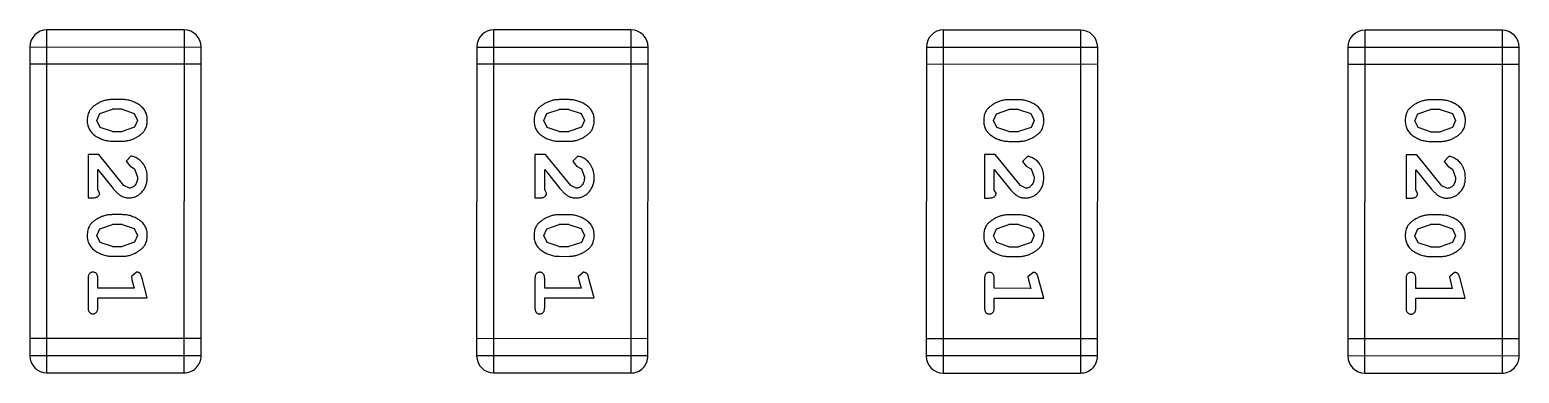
# Model space of a CAD drawing. Header units: inches. Extents: x -29 to 164, y -51 to 83.
# Drawn here: x 122.563 to 125.213, y 19.626 to 20.236 of the extents above; entities that cross this region are included whole.
import ezdxf

# ---------------------------------------------------------------- set-up
doc = ezdxf.new("R2010")
doc.units = ezdxf.units.IN
doc.header["$LTSCALE"] = 1.21
doc.header["$MEASUREMENT"] = 0
doc.layers.get('0').update_dxf_attribs({"linetype": 'CONTINUOUS'})

msp = doc.modelspace()

# ---------------------------------------------------------------- linework, layer by layer
at = {"color": 7, "linetype": 'Continuous'}
for p, q in [((122.593, 19.6264), (122.5931, 20.236)), ((122.837, 20.2359), (122.5931, 20.236)), ((122.837, 20.2359), (122.8368, 19.6263)), ((123.3881, 19.6262), (123.3882, 20.2358)), ((123.632, 20.2358), (123.3882, 20.2358)), ((123.632, 20.2358), (123.6319, 19.6262)), ((124.1881, 19.626), (124.1882, 20.2356)), ((124.432, 20.2356), (124.1882, 20.2356)), ((124.432, 20.2356), (124.4319, 19.626)), ((124.9381, 19.6259), (124.9382, 20.2355)), ((125.182, 20.2354), (124.9382, 20.2355)), ((125.182, 20.2354), (125.1819, 19.6258)), ((122.5626, 20.2055), (122.5625, 19.6569)), ((122.5626, 20.2055), (122.8674, 20.2054)), ((122.8673, 19.6568), (122.8674, 20.2054)), ((123.3577, 20.2053), (123.3576, 19.6567)), ((123.3577, 20.2053), (123.6625, 20.2053)), ((123.6624, 19.6566), (123.6625, 20.2053)), ((124.1577, 20.2052), (124.1576, 19.6565)), ((124.1577, 20.2052), (124.4625, 20.2051)), ((124.4624, 19.6565), (124.4625, 20.2051)), ((124.9077, 20.205), (124.9076, 19.6564)), ((124.9077, 20.205), (125.2125, 20.2049)), ((125.2124, 19.6563), (125.2125, 20.2049)), ((122.8674, 20.175), (122.5626, 20.175)), ((123.6625, 20.1748), (123.3577, 20.1749)), ((124.4625, 20.1746), (124.1577, 20.1747)), ((125.2125, 20.1745), (124.9077, 20.1745)), ((122.682, 20.075), (122.6873, 20.0871)), ((122.6873, 20.0871), (122.7096, 20.0948)), ((122.727, 20.1121), (122.7093, 20.1121)), ((122.7268, 20.0948), (122.7096, 20.0948)), ((122.7268, 20.0948), (122.7485, 20.0875)), ((122.7485, 20.0875), (122.7543, 20.0751)), ((123.4771, 20.0748), (123.4823, 20.087)), ((123.4823, 20.087), (123.5046, 20.0946)), ((123.5221, 20.1119), (123.5044, 20.1119)), ((123.5218, 20.0946), (123.5046, 20.0946)), ((123.5218, 20.0946), (123.5436, 20.0873)), ((123.5436, 20.0873), (123.5494, 20.075)), ((124.2823, 20.0868), (124.3046, 20.0944)), ((124.3221, 20.1117), (124.3044, 20.1117)), ((124.3218, 20.0944), (124.3046, 20.0944)), ((124.3218, 20.0944), (124.3436, 20.0872)), ((124.3436, 20.0872), (124.3494, 20.0748)), ((125.0323, 20.0866), (125.0546, 20.0943)), ((125.0721, 20.1116), (125.0544, 20.1116)), ((125.0718, 20.0943), (125.0546, 20.0943)), ((125.0718, 20.0943), (125.0936, 20.087)), ((125.0936, 20.087), (125.0994, 20.0746)), ((122.6878, 20.0627), (122.682, 20.075)), ((122.7096, 20.0554), (122.6878, 20.0627)), ((122.7491, 20.063), (122.7268, 20.0554)), ((122.7543, 20.0751), (122.7491, 20.063)), ((123.4829, 20.0625), (123.4771, 20.0748)), ((123.5046, 20.0553), (123.4829, 20.0625)), ((123.5441, 20.0628), (123.5218, 20.0553)), ((123.5494, 20.075), (123.5441, 20.0628)), ((124.277, 20.0746), (124.2823, 20.0868)), ((124.2828, 20.0624), (124.277, 20.0746)), ((124.3046, 20.0551), (124.2828, 20.0624)), ((124.3441, 20.0627), (124.3218, 20.0551)), ((124.3494, 20.0748), (124.3441, 20.0627)), ((125.027, 20.0745), (125.0323, 20.0866)), ((125.0328, 20.0622), (125.027, 20.0745)), ((125.0546, 20.0549), (125.0328, 20.0622)), ((125.0941, 20.0625), (125.0718, 20.0549)), ((125.0994, 20.0746), (125.0941, 20.0625)), ((122.7093, 20.0381), (122.727, 20.0381)), ((122.7096, 20.0554), (122.7268, 20.0554)), ((123.5044, 20.038), (123.5221, 20.038)), ((123.5046, 20.0553), (123.5218, 20.0553)), ((124.3043, 20.0378), (124.3221, 20.0378)), ((124.3046, 20.0551), (124.3218, 20.0551)), ((125.0543, 20.0376), (125.0721, 20.0376)), ((125.0546, 20.0549), (125.0718, 20.0549)), ((122.6662, 20.0145), (122.6662, 19.9375)), ((122.6851, 20.0145), (122.6662, 20.0145)), ((122.7301, 19.9595), (122.6851, 20.0145)), ((122.7423, 20.0114), (122.7339, 20.0026)), ((123.4613, 20.0144), (123.4613, 19.9373)), ((123.4802, 20.0144), (123.4613, 20.0144)), ((123.5252, 19.9593), (123.4802, 20.0144)), ((123.5374, 20.0112), (123.529, 20.0024)), ((124.2613, 20.0142), (124.2613, 19.9371)), ((124.2802, 20.0142), (124.2613, 20.0142)), ((124.3251, 19.9592), (124.2802, 20.0142)), ((124.3374, 20.011), (124.3289, 20.0022)), ((125.0113, 20.014), (125.0113, 19.937)), ((125.0302, 20.014), (125.0113, 20.014)), ((125.0751, 19.959), (125.0302, 20.014)), ((125.0874, 20.0109), (125.0789, 20.0021)), ((122.6835, 19.9516), (122.6835, 19.9878)), ((122.6835, 19.9878), (122.7106, 19.9542)), ((122.7339, 20.0026), (122.7404, 19.9941)), ((122.7404, 19.9941), (122.7489, 19.9891)), ((122.7489, 19.9891), (122.7543, 19.9742)), ((123.4786, 19.9514), (123.4786, 19.9876)), ((123.4786, 19.9876), (123.5056, 19.954)), ((123.529, 20.0024), (123.5355, 19.9939)), ((123.5355, 19.9939), (123.544, 19.9889)), ((123.544, 19.9889), (123.5494, 19.9741)), ((124.2786, 19.9513), (124.2786, 19.9875)), ((124.2786, 19.9875), (124.3056, 19.9539)), ((124.3289, 20.0022), (124.3355, 19.9937)), ((124.3355, 19.9937), (124.344, 19.9888)), ((124.344, 19.9888), (124.3494, 19.9739)), ((125.0286, 19.9511), (125.0286, 19.9873)), ((125.0286, 19.9873), (125.0556, 19.9537)), ((125.0789, 20.0021), (125.0855, 19.9936)), ((125.0855, 19.9936), (125.094, 19.9886)), ((125.094, 19.9886), (125.0994, 19.9737)), ((122.7398, 19.9547), (122.7301, 19.9595)), ((123.5349, 19.9546), (123.5252, 19.9593)), ((124.3349, 19.9544), (124.3251, 19.9592)), ((125.0849, 19.9543), (125.0751, 19.959)), ((122.6662, 19.9375), (122.6741, 19.9375)), ((122.6867, 19.9461), (122.6835, 19.9516)), ((123.4613, 19.9373), (123.4692, 19.9373)), ((123.4817, 19.9459), (123.4786, 19.9514)), ((124.2613, 19.9371), (124.2691, 19.9371)), ((124.2817, 19.9458), (124.2786, 19.9513)), ((125.0113, 19.937), (125.0191, 19.937)), ((125.0317, 19.9456), (125.0286, 19.9511)), ((122.727, 19.9076), (122.7093, 19.9076)), ((123.5221, 19.9074), (123.5043, 19.9074)), ((124.3221, 19.9072), (124.3043, 19.9072)), ((125.0721, 19.9071), (125.0543, 19.9071)), ((122.6819, 19.8705), (122.6872, 19.8826)), ((122.6872, 19.8826), (122.7095, 19.8903)), ((122.7267, 19.8902), (122.7095, 19.8903)), ((122.7267, 19.8902), (122.7485, 19.883)), ((122.7485, 19.883), (122.7543, 19.8706)), ((123.477, 19.8703), (123.4823, 19.8824)), ((123.4823, 19.8824), (123.5046, 19.8901)), ((123.5218, 19.8901), (123.5046, 19.8901)), ((123.5218, 19.8901), (123.5436, 19.8828)), ((123.5436, 19.8828), (123.5494, 19.8705)), ((124.277, 19.8701), (124.2823, 19.8823)), ((124.2823, 19.8823), (124.3046, 19.8899)), ((124.3218, 19.8899), (124.3046, 19.8899)), ((124.3218, 19.8899), (124.3436, 19.8827)), ((124.3436, 19.8827), (124.3494, 19.8703)), ((125.027, 19.87), (125.0323, 19.8821)), ((125.0323, 19.8821), (125.0546, 19.8898)), ((125.0718, 19.8898), (125.0546, 19.8898)), ((125.0718, 19.8898), (125.0936, 19.8825)), ((125.0936, 19.8825), (125.0994, 19.8701)), ((122.6877, 19.8582), (122.6819, 19.8705)), ((122.7095, 19.8509), (122.6877, 19.8582)), ((122.7095, 19.8509), (122.7267, 19.8509)), ((122.749, 19.8585), (122.7267, 19.8509)), ((122.7543, 19.8706), (122.749, 19.8585)), ((123.4828, 19.858), (123.477, 19.8703)), ((123.5046, 19.8508), (123.4828, 19.858)), ((123.5046, 19.8508), (123.5218, 19.8508)), ((123.5441, 19.8583), (123.5218, 19.8508)), ((123.5494, 19.8705), (123.5441, 19.8583)), ((124.2828, 19.8578), (124.277, 19.8701)), ((124.3046, 19.8506), (124.2828, 19.8578)), ((124.3046, 19.8506), (124.3218, 19.8506)), ((124.3441, 19.8582), (124.3218, 19.8506)), ((124.3494, 19.8703), (124.3441, 19.8582)), ((125.0328, 19.8577), (125.027, 19.87)), ((125.0546, 19.8504), (125.0328, 19.8577)), ((125.0546, 19.8504), (125.0718, 19.8504)), ((125.0941, 19.858), (125.0718, 19.8504)), ((125.0994, 19.8701), (125.0941, 19.858)), ((122.7092, 19.8336), (122.727, 19.8336)), ((123.5043, 19.8335), (123.5221, 19.8334)), ((124.3043, 19.8333), (124.322, 19.8333)), ((125.0543, 19.8331), (125.072, 19.8331)), ((122.7525, 19.8053), (122.7433, 19.7974)), ((122.7433, 19.7974), (122.7443, 19.792)), ((122.7716, 19.7597), (122.7617, 19.7962)), ((123.5476, 19.8051), (123.5383, 19.7972)), ((123.5383, 19.7972), (123.5394, 19.7918)), ((123.5667, 19.7595), (123.5568, 19.7961)), ((124.3476, 19.805), (124.3383, 19.7971)), ((124.3383, 19.7971), (124.3394, 19.7917)), ((124.3666, 19.7593), (124.3568, 19.7959)), ((125.0976, 19.8048), (125.0883, 19.7969)), ((125.0883, 19.7969), (125.0894, 19.7915)), ((125.1166, 19.7592), (125.1068, 19.7958)), ((122.6662, 19.7943), (122.6662, 19.7424)), ((122.6835, 19.777), (122.6835, 19.7943)), ((122.7485, 19.777), (122.6835, 19.777)), ((122.7443, 19.792), (122.7485, 19.777)), ((123.4613, 19.7941), (123.4613, 19.7422)), ((123.4786, 19.7768), (123.4786, 19.7941)), ((123.5435, 19.7768), (123.4786, 19.7768)), ((123.5394, 19.7918), (123.5435, 19.7768)), ((124.2612, 19.794), (124.2612, 19.742)), ((124.2786, 19.7767), (124.2786, 19.794)), ((124.3435, 19.7766), (124.2786, 19.7767)), ((124.3394, 19.7917), (124.3435, 19.7766)), ((125.0112, 19.7938), (125.0112, 19.7419)), ((125.0286, 19.7765), (125.0286, 19.7938)), ((125.0935, 19.7765), (125.0286, 19.7765)), ((125.0894, 19.7915), (125.0935, 19.7765)), ((122.6835, 19.7424), (122.6835, 19.7597)), ((122.6835, 19.7597), (122.7716, 19.7597)), ((123.4786, 19.7422), (123.4786, 19.7595)), ((123.4786, 19.7595), (123.5667, 19.7595)), ((124.2785, 19.742), (124.2785, 19.7593)), ((124.2785, 19.7593), (124.3666, 19.7593)), ((125.0285, 19.7419), (125.0285, 19.7592)), ((125.0285, 19.7592), (125.1166, 19.7592)), ((122.8673, 19.6873), (122.5625, 19.6873)), ((123.6624, 19.6871), (123.3576, 19.6872)), ((124.4624, 19.6869), (124.1576, 19.687)), ((125.2124, 19.6868), (124.9076, 19.6869)), ((122.8673, 19.6568), (122.5625, 19.6569)), ((123.6624, 19.6566), (123.3576, 19.6567)), ((124.4624, 19.6565), (124.1576, 19.6565)), ((125.2124, 19.6563), (124.9076, 19.6564)), ((122.593, 19.6264), (122.8368, 19.6263)), ((123.3881, 19.6262), (123.6319, 19.6262)), ((124.1881, 19.626), (124.4319, 19.626)), ((124.9381, 19.6259), (125.1819, 19.6258))]:
    msp.add_line(p, q, dxfattribs=at)
for centre, start, end in [((122.5931, 20.2055), 89.988, 179.988), ((122.837, 20.2054), 359.988, 89.988), ((123.3882, 20.2053), 89.988, 179.988), ((123.632, 20.2053), 359.988, 89.988), ((124.1882, 20.2052), 89.988, 179.988), ((124.432, 20.2051), 359.988, 89.988), ((124.9382, 20.205), 89.988, 179.988), ((125.182, 20.205), 359.988, 89.988), ((122.593, 19.6569), 179.988, 269.988), ((122.8368, 19.6568), 269.988, 359.988), ((123.3881, 19.6567), 179.988, 269.988), ((123.6319, 19.6566), 269.988, 359.988), ((124.1881, 19.6565), 179.988, 269.988), ((124.4319, 19.6565), 269.988, 359.988), ((124.9381, 19.6564), 179.988, 269.988), ((125.1819, 19.6563), 269.988, 359.988)]:
    msp.add_arc(centre, 0.0305, start, end, dxfattribs=at)
for points, knots in [([(122.7093, 20.1121), (122.7082, 20.112), (122.7061, 20.112), (122.7029, 20.1117), (122.6998, 20.1112), (122.6967, 20.1105), (122.6936, 20.1097), (122.6907, 20.1085), (122.6877, 20.1073), (122.6848, 20.1058), (122.6821, 20.1042), (122.6795, 20.1026), (122.6772, 20.1009), (122.6751, 20.0993), (122.6733, 20.0976), (122.6716, 20.0959), (122.6702, 20.0942), (122.6686, 20.0918), (122.667, 20.0886), (122.6656, 20.0844), (122.6648, 20.0799), (122.6647, 20.0767), (122.6647, 20.075)], [0, 0, 0, 0, 0.049886, 0.09882, 0.148132, 0.19689, 0.246038, 0.295176, 0.345305, 0.395692, 0.445312, 0.491875, 0.535813, 0.577009, 0.616081, 0.652689, 0.687585, 0.720206, 0.785062, 0.85223, 0.923759, 1, 1, 1, 1]), ([(122.7716, 20.0753), (122.7716, 20.0767), (122.7715, 20.0795), (122.7708, 20.0836), (122.7697, 20.0874), (122.7681, 20.091), (122.7661, 20.0943), (122.7635, 20.0974), (122.7606, 20.1001), (122.7572, 20.1026), (122.7536, 20.1048), (122.7499, 20.1067), (122.7462, 20.1084), (122.7424, 20.1097), (122.7387, 20.1108), (122.7348, 20.1115), (122.7309, 20.112), (122.7283, 20.112), (122.727, 20.1121)], [0, 0, 0, 0, 0.06692, 0.130834, 0.19258, 0.252759, 0.312631, 0.373411, 0.436359, 0.501894, 0.568244, 0.632472, 0.69556, 0.757163, 0.818592, 0.878885, 0.939235, 1, 1, 1, 1]), ([(123.5044, 20.1119), (123.5033, 20.1119), (123.5012, 20.1118), (123.498, 20.1115), (123.4949, 20.1111), (123.4918, 20.1104), (123.4887, 20.1095), (123.4857, 20.1083), (123.4828, 20.1071), (123.4799, 20.1056), (123.4772, 20.104), (123.4746, 20.1024), (123.4723, 20.1008), (123.4702, 20.0991), (123.4683, 20.0974), (123.4667, 20.0957), (123.4652, 20.094), (123.4636, 20.0916), (123.462, 20.0885), (123.4607, 20.0843), (123.4599, 20.0797), (123.4598, 20.0765), (123.4597, 20.0749)], [0, 0, 0, 0, 0.049886, 0.09882, 0.148132, 0.19689, 0.246038, 0.295176, 0.345305, 0.395692, 0.445312, 0.491875, 0.535813, 0.577009, 0.616081, 0.652689, 0.687585, 0.720206, 0.785062, 0.85223, 0.923759, 1, 1, 1, 1]), ([(123.5667, 20.0751), (123.5667, 20.0765), (123.5666, 20.0793), (123.5659, 20.0834), (123.5648, 20.0873), (123.5632, 20.0908), (123.5611, 20.0941), (123.5586, 20.0972), (123.5557, 20.1), (123.5523, 20.1024), (123.5487, 20.1046), (123.545, 20.1066), (123.5413, 20.1082), (123.5375, 20.1095), (123.5337, 20.1106), (123.5299, 20.1114), (123.526, 20.1118), (123.5234, 20.1119), (123.5221, 20.1119)], [0, 0, 0, 0, 0.06692, 0.130834, 0.19258, 0.252759, 0.312631, 0.373411, 0.436359, 0.501894, 0.568244, 0.632472, 0.69556, 0.757163, 0.818592, 0.878885, 0.939235, 1, 1, 1, 1]), ([(124.3044, 20.1117), (124.3033, 20.1117), (124.3012, 20.1117), (124.298, 20.1114), (124.2948, 20.1109), (124.2918, 20.1102), (124.2887, 20.1093), (124.2857, 20.1082), (124.2828, 20.1069), (124.2799, 20.1054), (124.2771, 20.1039), (124.2746, 20.1023), (124.2723, 20.1006), (124.2702, 20.099), (124.2683, 20.0973), (124.2666, 20.0956), (124.2652, 20.0938), (124.2636, 20.0915), (124.262, 20.0883), (124.2607, 20.0841), (124.2599, 20.0795), (124.2598, 20.0763), (124.2597, 20.0747)], [0, 0, 0, 0, 0.049886, 0.09882, 0.148132, 0.19689, 0.246038, 0.295176, 0.345305, 0.395692, 0.445312, 0.491875, 0.535813, 0.577009, 0.616081, 0.652689, 0.687585, 0.720206, 0.785062, 0.85223, 0.923759, 1, 1, 1, 1]), ([(124.3667, 20.0749), (124.3667, 20.0764), (124.3666, 20.0792), (124.3659, 20.0833), (124.3648, 20.0871), (124.3632, 20.0907), (124.3611, 20.094), (124.3586, 20.097), (124.3556, 20.0998), (124.3523, 20.1023), (124.3487, 20.1045), (124.345, 20.1064), (124.3413, 20.1081), (124.3375, 20.1094), (124.3337, 20.1104), (124.3299, 20.1112), (124.326, 20.1116), (124.3234, 20.1117), (124.3221, 20.1117)], [0, 0, 0, 0, 0.06692, 0.130834, 0.19258, 0.252759, 0.312631, 0.373411, 0.436359, 0.501894, 0.568244, 0.632472, 0.69556, 0.757163, 0.818592, 0.878885, 0.939235, 1, 1, 1, 1]), ([(125.0544, 20.1116), (125.0533, 20.1116), (125.0512, 20.1115), (125.048, 20.1112), (125.0448, 20.1107), (125.0418, 20.11), (125.0387, 20.1092), (125.0357, 20.108), (125.0328, 20.1068), (125.0299, 20.1053), (125.0271, 20.1037), (125.0246, 20.1021), (125.0223, 20.1004), (125.0202, 20.0988), (125.0183, 20.0971), (125.0166, 20.0954), (125.0152, 20.0937), (125.0136, 20.0913), (125.012, 20.0881), (125.0107, 20.0839), (125.0099, 20.0794), (125.0098, 20.0762), (125.0097, 20.0745)], [0, 0, 0, 0, 0.049886, 0.09882, 0.148132, 0.19689, 0.246038, 0.295176, 0.345305, 0.395692, 0.445312, 0.491875, 0.535813, 0.577009, 0.616081, 0.652689, 0.687585, 0.720206, 0.785062, 0.85223, 0.923759, 1, 1, 1, 1]), ([(125.1167, 20.0748), (125.1167, 20.0762), (125.1166, 20.079), (125.1159, 20.0831), (125.1148, 20.0869), (125.1132, 20.0905), (125.1111, 20.0938), (125.1086, 20.0969), (125.1056, 20.0996), (125.1023, 20.1021), (125.0987, 20.1043), (125.095, 20.1062), (125.0913, 20.1079), (125.0875, 20.1092), (125.0837, 20.1103), (125.0799, 20.111), (125.076, 20.1115), (125.0734, 20.1115), (125.0721, 20.1116)], [0, 0, 0, 0, 0.06692, 0.130834, 0.19258, 0.252759, 0.312631, 0.373411, 0.436359, 0.501894, 0.568244, 0.632472, 0.69556, 0.757163, 0.818592, 0.878885, 0.939235, 1, 1, 1, 1]), ([(122.6647, 20.075), (122.6647, 20.0736), (122.6648, 20.0708), (122.6655, 20.0667), (122.6666, 20.0628), (122.6682, 20.0593), (122.6702, 20.0559), (122.6728, 20.0529), (122.6757, 20.0501), (122.6791, 20.0476), (122.6827, 20.0454), (122.6863, 20.0435), (122.6901, 20.0418), (122.6938, 20.0405), (122.6976, 20.0394), (122.7015, 20.0387), (122.7054, 20.0382), (122.708, 20.0382), (122.7093, 20.0381)], [0, 0, 0, 0, 0.067217, 0.131051, 0.19272, 0.252824, 0.312745, 0.373449, 0.436041, 0.501494, 0.567761, 0.632087, 0.695096, 0.757109, 0.817993, 0.878657, 0.939311, 1, 1, 1, 1]), ([(122.727, 20.0381), (122.7281, 20.0381), (122.7302, 20.0382), (122.7334, 20.0385), (122.7366, 20.039), (122.7397, 20.0397), (122.7427, 20.0406), (122.7457, 20.0417), (122.7487, 20.043), (122.7516, 20.0445), (122.7543, 20.0461), (122.7569, 20.0477), (122.7592, 20.0494), (122.7613, 20.0511), (122.7631, 20.0528), (122.7648, 20.0545), (122.7662, 20.0562), (122.7678, 20.0586), (122.7694, 20.0618), (122.7707, 20.0659), (122.7715, 20.0705), (122.7716, 20.0736), (122.7716, 20.0753)], [0, 0, 0, 0, 0.049855, 0.099516, 0.148482, 0.19758, 0.246804, 0.296268, 0.346517, 0.397047, 0.446826, 0.49336, 0.537801, 0.579207, 0.617974, 0.654833, 0.689171, 0.722088, 0.786392, 0.853518, 0.924186, 1, 1, 1, 1]), ([(123.4597, 20.0749), (123.4598, 20.0734), (123.4599, 20.0706), (123.4606, 20.0665), (123.4617, 20.0627), (123.4633, 20.0591), (123.4653, 20.0558), (123.4678, 20.0527), (123.4708, 20.0499), (123.4742, 20.0475), (123.4778, 20.0453), (123.4814, 20.0433), (123.4851, 20.0417), (123.4889, 20.0403), (123.4927, 20.0393), (123.4966, 20.0385), (123.5004, 20.0381), (123.5031, 20.038), (123.5044, 20.038)], [0, 0, 0, 0, 0.067217, 0.131051, 0.19272, 0.252824, 0.312745, 0.373449, 0.436041, 0.501494, 0.567761, 0.632087, 0.695096, 0.757109, 0.817993, 0.878657, 0.939311, 1, 1, 1, 1]), ([(123.5221, 20.038), (123.5232, 20.038), (123.5253, 20.038), (123.5285, 20.0383), (123.5316, 20.0388), (123.5347, 20.0395), (123.5378, 20.0404), (123.5408, 20.0415), (123.5438, 20.0428), (123.5467, 20.0443), (123.5494, 20.0459), (123.5519, 20.0476), (123.5543, 20.0492), (123.5564, 20.0509), (123.5582, 20.0526), (123.5599, 20.0543), (123.5613, 20.056), (123.5629, 20.0584), (123.5645, 20.0616), (123.5658, 20.0658), (123.5666, 20.0703), (123.5667, 20.0735), (123.5667, 20.0751)], [0, 0, 0, 0, 0.049855, 0.099516, 0.148482, 0.19758, 0.246804, 0.296268, 0.346517, 0.397047, 0.446826, 0.49336, 0.537801, 0.579207, 0.617974, 0.654833, 0.689171, 0.722088, 0.786392, 0.853518, 0.924186, 1, 1, 1, 1]), ([(124.2597, 20.0747), (124.2598, 20.0733), (124.2598, 20.0704), (124.2606, 20.0663), (124.2617, 20.0625), (124.2633, 20.0589), (124.2653, 20.0556), (124.2678, 20.0526), (124.2708, 20.0498), (124.2741, 20.0473), (124.2777, 20.0451), (124.2814, 20.0431), (124.2851, 20.0415), (124.2889, 20.0401), (124.2927, 20.0391), (124.2965, 20.0383), (124.3004, 20.0379), (124.303, 20.0378), (124.3043, 20.0378)], [0, 0, 0, 0, 0.067217, 0.131051, 0.19272, 0.252824, 0.312745, 0.373449, 0.436041, 0.501494, 0.567761, 0.632087, 0.695096, 0.757109, 0.817993, 0.878657, 0.939311, 1, 1, 1, 1]), ([(124.3221, 20.0378), (124.3232, 20.0378), (124.3253, 20.0378), (124.3285, 20.0381), (124.3316, 20.0387), (124.3347, 20.0393), (124.3378, 20.0403), (124.3408, 20.0414), (124.3438, 20.0427), (124.3466, 20.0442), (124.3494, 20.0458), (124.3519, 20.0474), (124.3543, 20.0491), (124.3564, 20.0507), (124.3582, 20.0524), (124.3599, 20.0541), (124.3613, 20.0559), (124.3629, 20.0582), (124.3645, 20.0614), (124.3658, 20.0656), (124.3666, 20.0701), (124.3667, 20.0733), (124.3667, 20.0749)], [0, 0, 0, 0, 0.049855, 0.099516, 0.148482, 0.19758, 0.246804, 0.296268, 0.346517, 0.397047, 0.446826, 0.49336, 0.537801, 0.579207, 0.617974, 0.654833, 0.689171, 0.722088, 0.786392, 0.853518, 0.924186, 1, 1, 1, 1]), ([(125.0097, 20.0745), (125.0098, 20.0731), (125.0098, 20.0703), (125.0106, 20.0662), (125.0117, 20.0623), (125.0133, 20.0588), (125.0153, 20.0554), (125.0178, 20.0524), (125.0208, 20.0496), (125.0241, 20.0471), (125.0277, 20.045), (125.0314, 20.043), (125.0351, 20.0413), (125.0389, 20.04), (125.0427, 20.039), (125.0465, 20.0382), (125.0504, 20.0377), (125.053, 20.0377), (125.0543, 20.0376)], [0, 0, 0, 0, 0.067217, 0.131051, 0.19272, 0.252824, 0.312745, 0.373449, 0.436041, 0.501494, 0.567761, 0.632087, 0.695096, 0.757109, 0.817993, 0.878657, 0.939311, 1, 1, 1, 1]), ([(125.0721, 20.0376), (125.0732, 20.0377), (125.0753, 20.0377), (125.0785, 20.038), (125.0816, 20.0385), (125.0847, 20.0392), (125.0878, 20.0401), (125.0908, 20.0412), (125.0938, 20.0425), (125.0966, 20.044), (125.0994, 20.0456), (125.1019, 20.0472), (125.1043, 20.0489), (125.1064, 20.0506), (125.1082, 20.0523), (125.1099, 20.054), (125.1113, 20.0557), (125.1129, 20.0581), (125.1145, 20.0613), (125.1158, 20.0654), (125.1166, 20.07), (125.1167, 20.0731), (125.1167, 20.0748)], [0, 0, 0, 0, 0.049855, 0.099516, 0.148482, 0.19758, 0.246804, 0.296268, 0.346517, 0.397047, 0.446826, 0.49336, 0.537801, 0.579207, 0.617974, 0.654833, 0.689171, 0.722088, 0.786392, 0.853518, 0.924186, 1, 1, 1, 1]), ([(122.7716, 19.9741), (122.7716, 19.9758), (122.7715, 19.9792), (122.7706, 19.9841), (122.7692, 19.9888), (122.7672, 19.9933), (122.7648, 19.9975), (122.7619, 20.0011), (122.7586, 20.0043), (122.7551, 20.0068), (122.7515, 20.0088), (122.7482, 20.0102), (122.7452, 20.0112), (122.7432, 20.0113), (122.7423, 20.0114)], [0, 0, 0, 0, 0.098286, 0.193983, 0.289056, 0.384352, 0.477435, 0.566197, 0.652355, 0.737986, 0.818188, 0.887401, 0.94802, 1, 1, 1, 1]), ([(123.5667, 19.9739), (123.5666, 19.9756), (123.5665, 19.979), (123.5657, 19.9839), (123.5642, 19.9887), (123.5623, 19.9932), (123.5598, 19.9973), (123.557, 20.001), (123.5537, 20.0041), (123.5501, 20.0066), (123.5466, 20.0086), (123.5433, 20.0101), (123.5402, 20.011), (123.5383, 20.0111), (123.5374, 20.0112)], [0, 0, 0, 0, 0.098286, 0.193983, 0.289056, 0.384352, 0.477435, 0.566197, 0.652355, 0.737986, 0.818188, 0.887401, 0.94802, 1, 1, 1, 1]), ([(124.3667, 19.9738), (124.3666, 19.9755), (124.3665, 19.9788), (124.3657, 19.9838), (124.3642, 19.9885), (124.3622, 19.993), (124.3598, 19.9972), (124.3569, 20.0008), (124.3537, 20.0039), (124.3501, 20.0065), (124.3466, 20.0084), (124.3432, 20.0099), (124.3402, 20.0108), (124.3383, 20.011), (124.3374, 20.011)], [0, 0, 0, 0, 0.098286, 0.193983, 0.289056, 0.384352, 0.477435, 0.566197, 0.652355, 0.737986, 0.818188, 0.887401, 0.94802, 1, 1, 1, 1]), ([(125.1167, 19.9736), (125.1166, 19.9753), (125.1165, 19.9787), (125.1157, 19.9836), (125.1142, 19.9884), (125.1122, 19.9928), (125.1098, 19.997), (125.1069, 20.0006), (125.1037, 20.0038), (125.1001, 20.0063), (125.0966, 20.0083), (125.0932, 20.0097), (125.0902, 20.0107), (125.0883, 20.0108), (125.0874, 20.0109)], [0, 0, 0, 0, 0.098286, 0.193983, 0.289056, 0.384352, 0.477435, 0.566197, 0.652355, 0.737986, 0.818188, 0.887401, 0.94802, 1, 1, 1, 1]), ([(122.7389, 19.9374), (122.74, 19.9375), (122.7422, 19.9375), (122.7454, 19.938), (122.7485, 19.9388), (122.7515, 19.94), (122.7543, 19.9414), (122.7571, 19.9432), (122.7596, 19.9453), (122.7621, 19.9477), (122.7643, 19.9504), (122.7663, 19.9532), (122.7679, 19.9562), (122.7693, 19.9595), (122.7703, 19.9629), (122.7711, 19.9665), (122.7715, 19.9702), (122.7716, 19.9728), (122.7716, 19.9741)], [0, 0, 0, 0, 0.060981, 0.120256, 0.178148, 0.236115, 0.293993, 0.352864, 0.413358, 0.476056, 0.539296, 0.602396, 0.665116, 0.728325, 0.792919, 0.859317, 0.928302, 1, 1, 1, 1]), ([(122.7543, 19.9742), (122.7543, 19.9728), (122.7542, 19.9701), (122.7533, 19.9663), (122.752, 19.9629), (122.75, 19.9601), (122.7478, 19.9577), (122.7453, 19.956), (122.7426, 19.955), (122.7407, 19.9548), (122.7398, 19.9547)], [0, 0, 0, 0, 0.156344, 0.299348, 0.4327, 0.561, 0.682299, 0.791883, 0.89611, 1, 1, 1, 1]), ([(123.5339, 19.9373), (123.535, 19.9373), (123.5372, 19.9374), (123.5405, 19.9378), (123.5436, 19.9387), (123.5466, 19.9398), (123.5494, 19.9413), (123.5521, 19.943), (123.5547, 19.9451), (123.5572, 19.9475), (123.5594, 19.9502), (123.5614, 19.953), (123.563, 19.9561), (123.5644, 19.9593), (123.5654, 19.9627), (123.5662, 19.9663), (123.5666, 19.9701), (123.5667, 19.9726), (123.5667, 19.9739)], [0, 0, 0, 0, 0.060981, 0.120256, 0.178148, 0.236115, 0.293993, 0.352864, 0.413358, 0.476056, 0.539296, 0.602396, 0.665116, 0.728325, 0.792919, 0.859317, 0.928302, 1, 1, 1, 1]), ([(123.5494, 19.9741), (123.5494, 19.9727), (123.5493, 19.97), (123.5484, 19.9662), (123.547, 19.9628), (123.5451, 19.9599), (123.5429, 19.9576), (123.5404, 19.9558), (123.5377, 19.9548), (123.5358, 19.9546), (123.5349, 19.9546)], [0, 0, 0, 0, 0.156344, 0.299348, 0.4327, 0.561, 0.682299, 0.791883, 0.89611, 1, 1, 1, 1]), ([(124.3339, 19.9371), (124.335, 19.9371), (124.3372, 19.9372), (124.3405, 19.9377), (124.3436, 19.9385), (124.3465, 19.9396), (124.3494, 19.9411), (124.3521, 19.9429), (124.3547, 19.945), (124.3571, 19.9474), (124.3594, 19.95), (124.3614, 19.9529), (124.363, 19.9559), (124.3644, 19.9591), (124.3654, 19.9625), (124.3662, 19.9661), (124.3666, 19.9699), (124.3667, 19.9725), (124.3667, 19.9738)], [0, 0, 0, 0, 0.060981, 0.120256, 0.178148, 0.236115, 0.293993, 0.352864, 0.413358, 0.476056, 0.539296, 0.602396, 0.665116, 0.728325, 0.792919, 0.859317, 0.928302, 1, 1, 1, 1]), ([(124.3494, 19.9739), (124.3493, 19.9725), (124.3493, 19.9698), (124.3484, 19.966), (124.347, 19.9626), (124.3451, 19.9597), (124.3428, 19.9574), (124.3404, 19.9557), (124.3377, 19.9546), (124.3358, 19.9545), (124.3349, 19.9544)], [0, 0, 0, 0, 0.156344, 0.299348, 0.4327, 0.561, 0.682299, 0.791883, 0.89611, 1, 1, 1, 1]), ([(125.0839, 19.9369), (125.085, 19.937), (125.0872, 19.9371), (125.0905, 19.9375), (125.0936, 19.9383), (125.0965, 19.9395), (125.0994, 19.9409), (125.1021, 19.9427), (125.1047, 19.9448), (125.1071, 19.9472), (125.1094, 19.9499), (125.1114, 19.9527), (125.113, 19.9558), (125.1144, 19.959), (125.1154, 19.9624), (125.1162, 19.966), (125.1166, 19.9697), (125.1167, 19.9723), (125.1167, 19.9736)], [0, 0, 0, 0, 0.060981, 0.120256, 0.178148, 0.236115, 0.293993, 0.352864, 0.413358, 0.476056, 0.539296, 0.602396, 0.665116, 0.728325, 0.792919, 0.859317, 0.928302, 1, 1, 1, 1]), ([(125.0994, 19.9737), (125.0993, 19.9723), (125.0993, 19.9696), (125.0984, 19.9658), (125.097, 19.9624), (125.0951, 19.9596), (125.0928, 19.9572), (125.0904, 19.9555), (125.0877, 19.9545), (125.0858, 19.9543), (125.0849, 19.9543)], [0, 0, 0, 0, 0.156344, 0.299348, 0.4327, 0.561, 0.682299, 0.791883, 0.89611, 1, 1, 1, 1]), ([(122.6741, 19.9375), (122.6752, 19.9375), (122.6771, 19.9375), (122.6798, 19.938), (122.6821, 19.9386), (122.6838, 19.9397), (122.6851, 19.941), (122.686, 19.9425), (122.6866, 19.9442), (122.6866, 19.9455), (122.6867, 19.9461)], [0, 0, 0, 0, 0.1844, 0.34094, 0.473574, 0.586824, 0.690029, 0.789175, 0.890445, 1, 1, 1, 1]), ([(122.7106, 19.9542), (122.7113, 19.9533), (122.7128, 19.9516), (122.715, 19.9493), (122.7172, 19.9472), (122.7191, 19.9453), (122.721, 19.9437), (122.7228, 19.9423), (122.7244, 19.9412), (122.7265, 19.9401), (122.729, 19.939), (122.7322, 19.9381), (122.7355, 19.9375), (122.7377, 19.9375), (122.7389, 19.9374)], [0, 0, 0, 0, 0.103002, 0.197728, 0.285279, 0.365235, 0.437224, 0.502446, 0.560545, 0.611446, 0.707576, 0.80349, 0.900532, 1, 1, 1, 1]), ([(123.4692, 19.9373), (123.4702, 19.9373), (123.4722, 19.9373), (123.4749, 19.9378), (123.4772, 19.9385), (123.4789, 19.9395), (123.4802, 19.9408), (123.4811, 19.9424), (123.4817, 19.9441), (123.4817, 19.9453), (123.4817, 19.9459)], [0, 0, 0, 0, 0.1844, 0.34094, 0.473574, 0.586824, 0.690029, 0.789175, 0.890445, 1, 1, 1, 1]), ([(123.5056, 19.954), (123.5064, 19.9532), (123.5079, 19.9515), (123.5101, 19.9491), (123.5122, 19.947), (123.5142, 19.9451), (123.5161, 19.9435), (123.5179, 19.9422), (123.5195, 19.941), (123.5215, 19.9399), (123.5241, 19.9388), (123.5273, 19.9379), (123.5306, 19.9374), (123.5328, 19.9373), (123.5339, 19.9373)], [0, 0, 0, 0, 0.103002, 0.197728, 0.285279, 0.365235, 0.437224, 0.502446, 0.560545, 0.611446, 0.707576, 0.80349, 0.900532, 1, 1, 1, 1]), ([(124.2691, 19.9371), (124.2702, 19.9371), (124.2722, 19.9372), (124.2749, 19.9376), (124.2771, 19.9383), (124.2789, 19.9394), (124.2802, 19.9407), (124.2811, 19.9422), (124.2817, 19.9439), (124.2817, 19.9451), (124.2817, 19.9458)], [0, 0, 0, 0, 0.1844, 0.34094, 0.473574, 0.586824, 0.690029, 0.789175, 0.890445, 1, 1, 1, 1]), ([(124.3056, 19.9539), (124.3064, 19.953), (124.3079, 19.9513), (124.3101, 19.9489), (124.3122, 19.9468), (124.3142, 19.9449), (124.3161, 19.9433), (124.3178, 19.942), (124.3195, 19.9409), (124.3215, 19.9397), (124.3241, 19.9387), (124.3273, 19.9378), (124.3305, 19.9372), (124.3328, 19.9371), (124.3339, 19.9371)], [0, 0, 0, 0, 0.103002, 0.197728, 0.285279, 0.365235, 0.437224, 0.502446, 0.560545, 0.611446, 0.707576, 0.80349, 0.900532, 1, 1, 1, 1]), ([(125.0191, 19.937), (125.0202, 19.937), (125.0222, 19.937), (125.0249, 19.9375), (125.0271, 19.9381), (125.0289, 19.9392), (125.0302, 19.9405), (125.0311, 19.942), (125.0317, 19.9438), (125.0317, 19.945), (125.0317, 19.9456)], [0, 0, 0, 0, 0.1844, 0.34094, 0.473574, 0.586824, 0.690029, 0.789175, 0.890445, 1, 1, 1, 1]), ([(125.0556, 19.9537), (125.0564, 19.9528), (125.0579, 19.9511), (125.0601, 19.9488), (125.0622, 19.9467), (125.0642, 19.9448), (125.0661, 19.9432), (125.0678, 19.9418), (125.0695, 19.9407), (125.0715, 19.9396), (125.0741, 19.9385), (125.0773, 19.9376), (125.0805, 19.937), (125.0828, 19.937), (125.0839, 19.9369)], [0, 0, 0, 0, 0.103002, 0.197728, 0.285279, 0.365235, 0.437224, 0.502446, 0.560545, 0.611446, 0.707576, 0.80349, 0.900532, 1, 1, 1, 1]), ([(122.7093, 19.9076), (122.7082, 19.9075), (122.7061, 19.9075), (122.7029, 19.9072), (122.6997, 19.9067), (122.6967, 19.906), (122.6936, 19.9051), (122.6906, 19.904), (122.6876, 19.9028), (122.6848, 19.9013), (122.682, 19.8997), (122.6795, 19.8981), (122.6772, 19.8964), (122.6751, 19.8948), (122.6732, 19.8931), (122.6715, 19.8914), (122.6701, 19.8897), (122.6685, 19.8873), (122.6669, 19.8841), (122.6656, 19.8799), (122.6648, 19.8753), (122.6647, 19.8722), (122.6646, 19.8705)], [0, 0, 0, 0, 0.049886, 0.09882, 0.148132, 0.19689, 0.246038, 0.295176, 0.345305, 0.395692, 0.445312, 0.491875, 0.535813, 0.577009, 0.616081, 0.652689, 0.687585, 0.720206, 0.785062, 0.85223, 0.923759, 1, 1, 1, 1]), ([(122.7716, 19.8707), (122.7716, 19.8722), (122.7715, 19.875), (122.7708, 19.8791), (122.7697, 19.8829), (122.7681, 19.8865), (122.766, 19.8898), (122.7635, 19.8928), (122.7605, 19.8956), (122.7571, 19.8981), (122.7536, 19.9003), (122.7499, 19.9022), (122.7462, 19.9039), (122.7424, 19.9052), (122.7386, 19.9063), (122.7348, 19.907), (122.7309, 19.9075), (122.7283, 19.9075), (122.727, 19.9076)], [0, 0, 0, 0, 0.06692, 0.130834, 0.19258, 0.252759, 0.312631, 0.373411, 0.436359, 0.501894, 0.568244, 0.632472, 0.69556, 0.757163, 0.818592, 0.878885, 0.939235, 1, 1, 1, 1]), ([(123.5043, 19.9074), (123.5033, 19.9074), (123.5011, 19.9073), (123.4979, 19.907), (123.4948, 19.9065), (123.4917, 19.9058), (123.4887, 19.905), (123.4857, 19.9038), (123.4827, 19.9026), (123.4798, 19.9011), (123.4771, 19.8995), (123.4746, 19.8979), (123.4723, 19.8963), (123.4701, 19.8946), (123.4683, 19.8929), (123.4666, 19.8912), (123.4652, 19.8895), (123.4636, 19.8871), (123.462, 19.8839), (123.4607, 19.8798), (123.4598, 19.8752), (123.4598, 19.872), (123.4597, 19.8704)], [0, 0, 0, 0, 0.049886, 0.09882, 0.148132, 0.19689, 0.246038, 0.295176, 0.345305, 0.395692, 0.445312, 0.491875, 0.535813, 0.577009, 0.616081, 0.652689, 0.687585, 0.720206, 0.785062, 0.85223, 0.923759, 1, 1, 1, 1]), ([(123.5667, 19.8706), (123.5666, 19.872), (123.5666, 19.8748), (123.5659, 19.8789), (123.5647, 19.8827), (123.5632, 19.8863), (123.5611, 19.8896), (123.5586, 19.8927), (123.5556, 19.8955), (123.5522, 19.8979), (123.5486, 19.9001), (123.5449, 19.902), (123.5412, 19.9037), (123.5375, 19.905), (123.5337, 19.9061), (123.5298, 19.9068), (123.526, 19.9073), (123.5234, 19.9074), (123.5221, 19.9074)], [0, 0, 0, 0, 0.06692, 0.130834, 0.19258, 0.252759, 0.312631, 0.373411, 0.436359, 0.501894, 0.568244, 0.632472, 0.69556, 0.757163, 0.818592, 0.878885, 0.939235, 1, 1, 1, 1]), ([(124.3043, 19.9072), (124.3032, 19.9072), (124.3011, 19.9072), (124.2979, 19.9069), (124.2948, 19.9064), (124.2917, 19.9057), (124.2887, 19.9048), (124.2857, 19.9037), (124.2827, 19.9024), (124.2798, 19.9009), (124.2771, 19.8994), (124.2746, 19.8977), (124.2722, 19.8961), (124.2701, 19.8945), (124.2683, 19.8928), (124.2666, 19.8911), (124.2652, 19.8893), (124.2636, 19.887), (124.262, 19.8838), (124.2607, 19.8796), (124.2598, 19.875), (124.2597, 19.8718), (124.2597, 19.8702)], [0, 0, 0, 0, 0.049886, 0.09882, 0.148132, 0.19689, 0.246038, 0.295176, 0.345305, 0.395692, 0.445312, 0.491875, 0.535813, 0.577009, 0.616081, 0.652689, 0.687585, 0.720206, 0.785062, 0.85223, 0.923759, 1, 1, 1, 1]), ([(124.3667, 19.8704), (124.3666, 19.8718), (124.3666, 19.8747), (124.3658, 19.8787), (124.3647, 19.8826), (124.3631, 19.8862), (124.3611, 19.8895), (124.3586, 19.8925), (124.3556, 19.8953), (124.3522, 19.8978), (124.3486, 19.9), (124.3449, 19.9019), (124.3412, 19.9035), (124.3375, 19.9049), (124.3337, 19.9059), (124.3298, 19.9067), (124.326, 19.9071), (124.3234, 19.9072), (124.3221, 19.9072)], [0, 0, 0, 0, 0.06692, 0.130834, 0.19258, 0.252759, 0.312631, 0.373411, 0.436359, 0.501894, 0.568244, 0.632472, 0.69556, 0.757163, 0.818592, 0.878885, 0.939235, 1, 1, 1, 1]), ([(125.0543, 19.9071), (125.0532, 19.907), (125.0511, 19.907), (125.0479, 19.9067), (125.0448, 19.9062), (125.0417, 19.9055), (125.0387, 19.9047), (125.0357, 19.9035), (125.0327, 19.9023), (125.0298, 19.9008), (125.0271, 19.8992), (125.0246, 19.8976), (125.0222, 19.8959), (125.0201, 19.8943), (125.0183, 19.8926), (125.0166, 19.8909), (125.0152, 19.8892), (125.0136, 19.8868), (125.012, 19.8836), (125.0107, 19.8794), (125.0098, 19.8749), (125.0097, 19.8717), (125.0097, 19.87)], [0, 0, 0, 0, 0.049886, 0.09882, 0.148132, 0.19689, 0.246038, 0.295176, 0.345305, 0.395692, 0.445312, 0.491875, 0.535813, 0.577009, 0.616081, 0.652689, 0.687585, 0.720206, 0.785062, 0.85223, 0.923759, 1, 1, 1, 1]), ([(125.1167, 19.8703), (125.1166, 19.8717), (125.1166, 19.8745), (125.1158, 19.8786), (125.1147, 19.8824), (125.1131, 19.886), (125.1111, 19.8893), (125.1086, 19.8923), (125.1056, 19.8951), (125.1022, 19.8976), (125.0986, 19.8998), (125.0949, 19.9017), (125.0912, 19.9034), (125.0875, 19.9047), (125.0837, 19.9058), (125.0798, 19.9065), (125.076, 19.907), (125.0734, 19.907), (125.0721, 19.9071)], [0, 0, 0, 0, 0.06692, 0.130834, 0.19258, 0.252759, 0.312631, 0.373411, 0.436359, 0.501894, 0.568244, 0.632472, 0.69556, 0.757163, 0.818592, 0.878885, 0.939235, 1, 1, 1, 1]), ([(122.6646, 19.8705), (122.6647, 19.8691), (122.6647, 19.8663), (122.6655, 19.8622), (122.6666, 19.8583), (122.6682, 19.8548), (122.6702, 19.8514), (122.6727, 19.8484), (122.6756, 19.8456), (122.679, 19.8431), (122.6826, 19.8409), (122.6863, 19.839), (122.69, 19.8373), (122.6938, 19.836), (122.6976, 19.8349), (122.7014, 19.8342), (122.7053, 19.8337), (122.7079, 19.8336), (122.7092, 19.8336)], [0, 0, 0, 0, 0.067217, 0.131051, 0.19272, 0.252824, 0.312745, 0.373449, 0.436041, 0.501494, 0.567761, 0.632087, 0.695096, 0.757109, 0.817993, 0.878657, 0.939311, 1, 1, 1, 1]), ([(122.727, 19.8336), (122.7281, 19.8336), (122.7302, 19.8337), (122.7334, 19.834), (122.7365, 19.8345), (122.7396, 19.8352), (122.7427, 19.8361), (122.7457, 19.8372), (122.7487, 19.8385), (122.7515, 19.84), (122.7543, 19.8416), (122.7568, 19.8432), (122.7591, 19.8449), (122.7613, 19.8465), (122.7631, 19.8483), (122.7648, 19.85), (122.7662, 19.8517), (122.7677, 19.8541), (122.7693, 19.8572), (122.7707, 19.8614), (122.7715, 19.866), (122.7716, 19.8691), (122.7716, 19.8707)], [0, 0, 0, 0, 0.049855, 0.099516, 0.148482, 0.19758, 0.246804, 0.296268, 0.346517, 0.397047, 0.446826, 0.49336, 0.537801, 0.579207, 0.617974, 0.654833, 0.689171, 0.722088, 0.786392, 0.853518, 0.924186, 1, 1, 1, 1]), ([(123.4597, 19.8704), (123.4597, 19.8689), (123.4598, 19.8661), (123.4605, 19.862), (123.4616, 19.8582), (123.4632, 19.8546), (123.4653, 19.8513), (123.4678, 19.8482), (123.4707, 19.8454), (123.4741, 19.843), (123.4777, 19.8408), (123.4814, 19.8388), (123.4851, 19.8372), (123.4889, 19.8358), (123.4927, 19.8348), (123.4965, 19.834), (123.5004, 19.8335), (123.503, 19.8335), (123.5043, 19.8335)], [0, 0, 0, 0, 0.067217, 0.131051, 0.19272, 0.252824, 0.312745, 0.373449, 0.436041, 0.501494, 0.567761, 0.632087, 0.695096, 0.757109, 0.817993, 0.878657, 0.939311, 1, 1, 1, 1]), ([(123.5221, 19.8334), (123.5231, 19.8335), (123.5253, 19.8335), (123.5285, 19.8338), (123.5316, 19.8343), (123.5347, 19.835), (123.5378, 19.8359), (123.5408, 19.837), (123.5437, 19.8383), (123.5466, 19.8398), (123.5493, 19.8414), (123.5519, 19.8431), (123.5542, 19.8447), (123.5563, 19.8464), (123.5582, 19.8481), (123.5598, 19.8498), (123.5613, 19.8515), (123.5628, 19.8539), (123.5644, 19.8571), (123.5657, 19.8612), (123.5665, 19.8658), (123.5666, 19.8689), (123.5667, 19.8706)], [0, 0, 0, 0, 0.049855, 0.099516, 0.148482, 0.19758, 0.246804, 0.296268, 0.346517, 0.397047, 0.446826, 0.49336, 0.537801, 0.579207, 0.617974, 0.654833, 0.689171, 0.722088, 0.786392, 0.853518, 0.924186, 1, 1, 1, 1]), ([(124.2597, 19.8702), (124.2597, 19.8687), (124.2598, 19.8659), (124.2605, 19.8618), (124.2616, 19.858), (124.2632, 19.8544), (124.2652, 19.8511), (124.2678, 19.8481), (124.2707, 19.8452), (124.2741, 19.8428), (124.2777, 19.8406), (124.2814, 19.8386), (124.2851, 19.837), (124.2888, 19.8356), (124.2927, 19.8346), (124.2965, 19.8338), (124.3004, 19.8334), (124.303, 19.8333), (124.3043, 19.8333)], [0, 0, 0, 0, 0.067217, 0.131051, 0.19272, 0.252824, 0.312745, 0.373449, 0.436041, 0.501494, 0.567761, 0.632087, 0.695096, 0.757109, 0.817993, 0.878657, 0.939311, 1, 1, 1, 1]), ([(124.322, 19.8333), (124.3231, 19.8333), (124.3253, 19.8333), (124.3285, 19.8336), (124.3316, 19.8342), (124.3347, 19.8348), (124.3377, 19.8358), (124.3408, 19.8369), (124.3437, 19.8382), (124.3466, 19.8397), (124.3493, 19.8413), (124.3519, 19.8429), (124.3542, 19.8445), (124.3563, 19.8462), (124.3582, 19.8479), (124.3598, 19.8496), (124.3612, 19.8514), (124.3628, 19.8537), (124.3644, 19.8569), (124.3657, 19.8611), (124.3665, 19.8656), (124.3666, 19.8688), (124.3667, 19.8704)], [0, 0, 0, 0, 0.049855, 0.099516, 0.148482, 0.19758, 0.246804, 0.296268, 0.346517, 0.397047, 0.446826, 0.49336, 0.537801, 0.579207, 0.617974, 0.654833, 0.689171, 0.722088, 0.786392, 0.853518, 0.924186, 1, 1, 1, 1]), ([(125.0097, 19.87), (125.0097, 19.8686), (125.0098, 19.8658), (125.0105, 19.8617), (125.0116, 19.8578), (125.0132, 19.8543), (125.0152, 19.8509), (125.0178, 19.8479), (125.0207, 19.8451), (125.0241, 19.8426), (125.0277, 19.8404), (125.0314, 19.8385), (125.0351, 19.8368), (125.0388, 19.8355), (125.0427, 19.8344), (125.0465, 19.8337), (125.0504, 19.8332), (125.053, 19.8332), (125.0543, 19.8331)], [0, 0, 0, 0, 0.067217, 0.131051, 0.19272, 0.252824, 0.312745, 0.373449, 0.436041, 0.501494, 0.567761, 0.632087, 0.695096, 0.757109, 0.817993, 0.878657, 0.939311, 1, 1, 1, 1]), ([(125.072, 19.8331), (125.0731, 19.8331), (125.0753, 19.8332), (125.0785, 19.8335), (125.0816, 19.834), (125.0847, 19.8347), (125.0877, 19.8356), (125.0908, 19.8367), (125.0937, 19.838), (125.0966, 19.8395), (125.0993, 19.8411), (125.1019, 19.8427), (125.1042, 19.8444), (125.1063, 19.8461), (125.1082, 19.8478), (125.1098, 19.8495), (125.1112, 19.8512), (125.1128, 19.8536), (125.1144, 19.8567), (125.1157, 19.8609), (125.1165, 19.8655), (125.1166, 19.8686), (125.1167, 19.8703)], [0, 0, 0, 0, 0.049855, 0.099516, 0.148482, 0.19758, 0.246804, 0.296268, 0.346517, 0.397047, 0.446826, 0.49336, 0.537801, 0.579207, 0.617974, 0.654833, 0.689171, 0.722088, 0.786392, 0.853518, 0.924186, 1, 1, 1, 1]), ([(122.6748, 19.8053), (122.6742, 19.8053), (122.673, 19.8052), (122.6714, 19.8047), (122.6699, 19.8039), (122.6685, 19.8027), (122.6674, 19.8012), (122.6667, 19.7992), (122.6662, 19.7969), (122.6662, 19.7952), (122.6662, 19.7943)], [0, 0, 0, 0, 0.115051, 0.223278, 0.329269, 0.437893, 0.554681, 0.682591, 0.83103, 1, 1, 1, 1]), ([(122.6835, 19.7943), (122.6835, 19.7952), (122.6834, 19.7969), (122.683, 19.7992), (122.6822, 19.8012), (122.6812, 19.8027), (122.6798, 19.8039), (122.6783, 19.8047), (122.6766, 19.8052), (122.6755, 19.8053), (122.6748, 19.8053)], [0, 0, 0, 0, 0.169102, 0.317658, 0.446239, 0.563118, 0.671828, 0.776546, 0.884858, 1, 1, 1, 1]), ([(122.7617, 19.7962), (122.7615, 19.7971), (122.761, 19.7987), (122.7601, 19.8007), (122.7592, 19.8024), (122.7582, 19.8036), (122.757, 19.8044), (122.7557, 19.8049), (122.7542, 19.8053), (122.7531, 19.8053), (122.7525, 19.8053)], [0, 0, 0, 0, 0.187321, 0.344927, 0.475328, 0.579604, 0.674244, 0.773631, 0.882025, 1, 1, 1, 1]), ([(123.4699, 19.8051), (123.4693, 19.8051), (123.4681, 19.805), (123.4664, 19.8045), (123.4649, 19.8037), (123.4636, 19.8026), (123.4625, 19.801), (123.4618, 19.799), (123.4613, 19.7967), (123.4613, 19.795), (123.4613, 19.7941)], [0, 0, 0, 0, 0.115051, 0.223278, 0.329269, 0.437893, 0.554681, 0.682591, 0.83103, 1, 1, 1, 1]), ([(123.4786, 19.7941), (123.4785, 19.795), (123.4785, 19.7967), (123.478, 19.799), (123.4773, 19.801), (123.4762, 19.8026), (123.4749, 19.8037), (123.4734, 19.8045), (123.4717, 19.805), (123.4705, 19.8051), (123.4699, 19.8051)], [0, 0, 0, 0, 0.169102, 0.317658, 0.446239, 0.563118, 0.671828, 0.776546, 0.884858, 1, 1, 1, 1]), ([(123.5568, 19.7961), (123.5565, 19.7969), (123.5561, 19.7985), (123.5552, 19.8006), (123.5543, 19.8022), (123.5533, 19.8034), (123.5521, 19.8042), (123.5508, 19.8047), (123.5492, 19.8051), (123.5482, 19.8051), (123.5476, 19.8051)], [0, 0, 0, 0, 0.187321, 0.344927, 0.475328, 0.579604, 0.674244, 0.773631, 0.882025, 1, 1, 1, 1]), ([(124.2699, 19.805), (124.2693, 19.8049), (124.2681, 19.8049), (124.2664, 19.8044), (124.2649, 19.8035), (124.2636, 19.8024), (124.2625, 19.8008), (124.2618, 19.7989), (124.2613, 19.7965), (124.2613, 19.7949), (124.2612, 19.794)], [0, 0, 0, 0, 0.115051, 0.223278, 0.329269, 0.437893, 0.554681, 0.682591, 0.83103, 1, 1, 1, 1]), ([(124.2786, 19.794), (124.2785, 19.7949), (124.2785, 19.7965), (124.278, 19.7989), (124.2773, 19.8008), (124.2762, 19.8024), (124.2749, 19.8035), (124.2734, 19.8044), (124.2717, 19.8049), (124.2705, 19.8049), (124.2699, 19.805)], [0, 0, 0, 0, 0.169102, 0.317658, 0.446239, 0.563118, 0.671828, 0.776546, 0.884858, 1, 1, 1, 1]), ([(124.3568, 19.7959), (124.3565, 19.7968), (124.356, 19.7983), (124.3552, 19.8004), (124.3543, 19.802), (124.3533, 19.8032), (124.3521, 19.804), (124.3507, 19.8046), (124.3492, 19.8049), (124.3482, 19.8049), (124.3476, 19.805)], [0, 0, 0, 0, 0.187321, 0.344927, 0.475328, 0.579604, 0.674244, 0.773631, 0.882025, 1, 1, 1, 1]), ([(125.0199, 19.8048), (125.0193, 19.8048), (125.0181, 19.8047), (125.0164, 19.8042), (125.0149, 19.8034), (125.0136, 19.8022), (125.0125, 19.8007), (125.0118, 19.7987), (125.0113, 19.7964), (125.0113, 19.7947), (125.0112, 19.7938)], [0, 0, 0, 0, 0.115051, 0.223278, 0.329269, 0.437893, 0.554681, 0.682591, 0.83103, 1, 1, 1, 1]), ([(125.0286, 19.7938), (125.0285, 19.7947), (125.0285, 19.7964), (125.028, 19.7987), (125.0273, 19.8007), (125.0262, 19.8022), (125.0249, 19.8034), (125.0234, 19.8042), (125.0217, 19.8047), (125.0205, 19.8048), (125.0199, 19.8048)], [0, 0, 0, 0, 0.169102, 0.317658, 0.446239, 0.563118, 0.671828, 0.776546, 0.884858, 1, 1, 1, 1]), ([(125.1068, 19.7958), (125.1065, 19.7966), (125.106, 19.7982), (125.1052, 19.8003), (125.1043, 19.8019), (125.1033, 19.8031), (125.1021, 19.8039), (125.1007, 19.8044), (125.0992, 19.8048), (125.0982, 19.8048), (125.0976, 19.8048)], [0, 0, 0, 0, 0.187321, 0.344927, 0.475328, 0.579604, 0.674244, 0.773631, 0.882025, 1, 1, 1, 1]), ([(122.6662, 19.7424), (122.6662, 19.7415), (122.6662, 19.7398), (122.6667, 19.7375), (122.6674, 19.7355), (122.6685, 19.734), (122.6698, 19.7328), (122.6713, 19.732), (122.673, 19.7315), (122.6742, 19.7314), (122.6748, 19.7314)], [0, 0, 0, 0, 0.169012, 0.317488, 0.445429, 0.560977, 0.67065, 0.776666, 0.88492, 1, 1, 1, 1]), ([(122.6748, 19.7314), (122.6754, 19.7314), (122.6766, 19.7315), (122.6783, 19.732), (122.6798, 19.7328), (122.6811, 19.734), (122.6822, 19.7355), (122.683, 19.7375), (122.6834, 19.7398), (122.6835, 19.7415), (122.6835, 19.7424)], [0, 0, 0, 0, 0.11517, 0.223509, 0.328254, 0.438012, 0.553651, 0.682263, 0.830856, 1, 1, 1, 1]), ([(123.4613, 19.7422), (123.4613, 19.7413), (123.4613, 19.7396), (123.4618, 19.7373), (123.4625, 19.7354), (123.4636, 19.7338), (123.4649, 19.7326), (123.4664, 19.7318), (123.4681, 19.7313), (123.4693, 19.7312), (123.4699, 19.7312)], [0, 0, 0, 0, 0.169012, 0.317488, 0.445429, 0.560977, 0.67065, 0.776666, 0.88492, 1, 1, 1, 1]), ([(123.4699, 19.7312), (123.4705, 19.7312), (123.4717, 19.7313), (123.4734, 19.7318), (123.4749, 19.7326), (123.4762, 19.7338), (123.4773, 19.7354), (123.478, 19.7373), (123.4785, 19.7396), (123.4785, 19.7413), (123.4786, 19.7422)], [0, 0, 0, 0, 0.11517, 0.223509, 0.328254, 0.438012, 0.553651, 0.682263, 0.830856, 1, 1, 1, 1]), ([(124.2612, 19.742), (124.2613, 19.7412), (124.2613, 19.7395), (124.2618, 19.7372), (124.2625, 19.7352), (124.2636, 19.7336), (124.2649, 19.7325), (124.2664, 19.7316), (124.2681, 19.7311), (124.2693, 19.7311), (124.2699, 19.731)], [0, 0, 0, 0, 0.169012, 0.317488, 0.445429, 0.560977, 0.67065, 0.776666, 0.88492, 1, 1, 1, 1]), ([(124.2699, 19.731), (124.2705, 19.7311), (124.2717, 19.7311), (124.2734, 19.7316), (124.2749, 19.7325), (124.2762, 19.7336), (124.2773, 19.7352), (124.278, 19.7371), (124.2785, 19.7395), (124.2785, 19.7411), (124.2785, 19.742)], [0, 0, 0, 0, 0.11517, 0.223509, 0.328254, 0.438012, 0.553651, 0.682263, 0.830856, 1, 1, 1, 1]), ([(125.0112, 19.7419), (125.0113, 19.741), (125.0113, 19.7393), (125.0118, 19.737), (125.0125, 19.735), (125.0136, 19.7335), (125.0149, 19.7323), (125.0164, 19.7315), (125.0181, 19.731), (125.0193, 19.7309), (125.0199, 19.7309)], [0, 0, 0, 0, 0.169012, 0.317488, 0.445429, 0.560977, 0.67065, 0.776666, 0.88492, 1, 1, 1, 1]), ([(125.0199, 19.7309), (125.0205, 19.7309), (125.0217, 19.731), (125.0234, 19.7315), (125.0249, 19.7323), (125.0262, 19.7335), (125.0273, 19.735), (125.028, 19.737), (125.0285, 19.7393), (125.0285, 19.741), (125.0285, 19.7419)], [0, 0, 0, 0, 0.11517, 0.223509, 0.328254, 0.438012, 0.553651, 0.682263, 0.830856, 1, 1, 1, 1])]:
    msp.add_open_spline(points, degree=3, knots=knots, dxfattribs=at)

doc.saveas('drawing.dxf')
